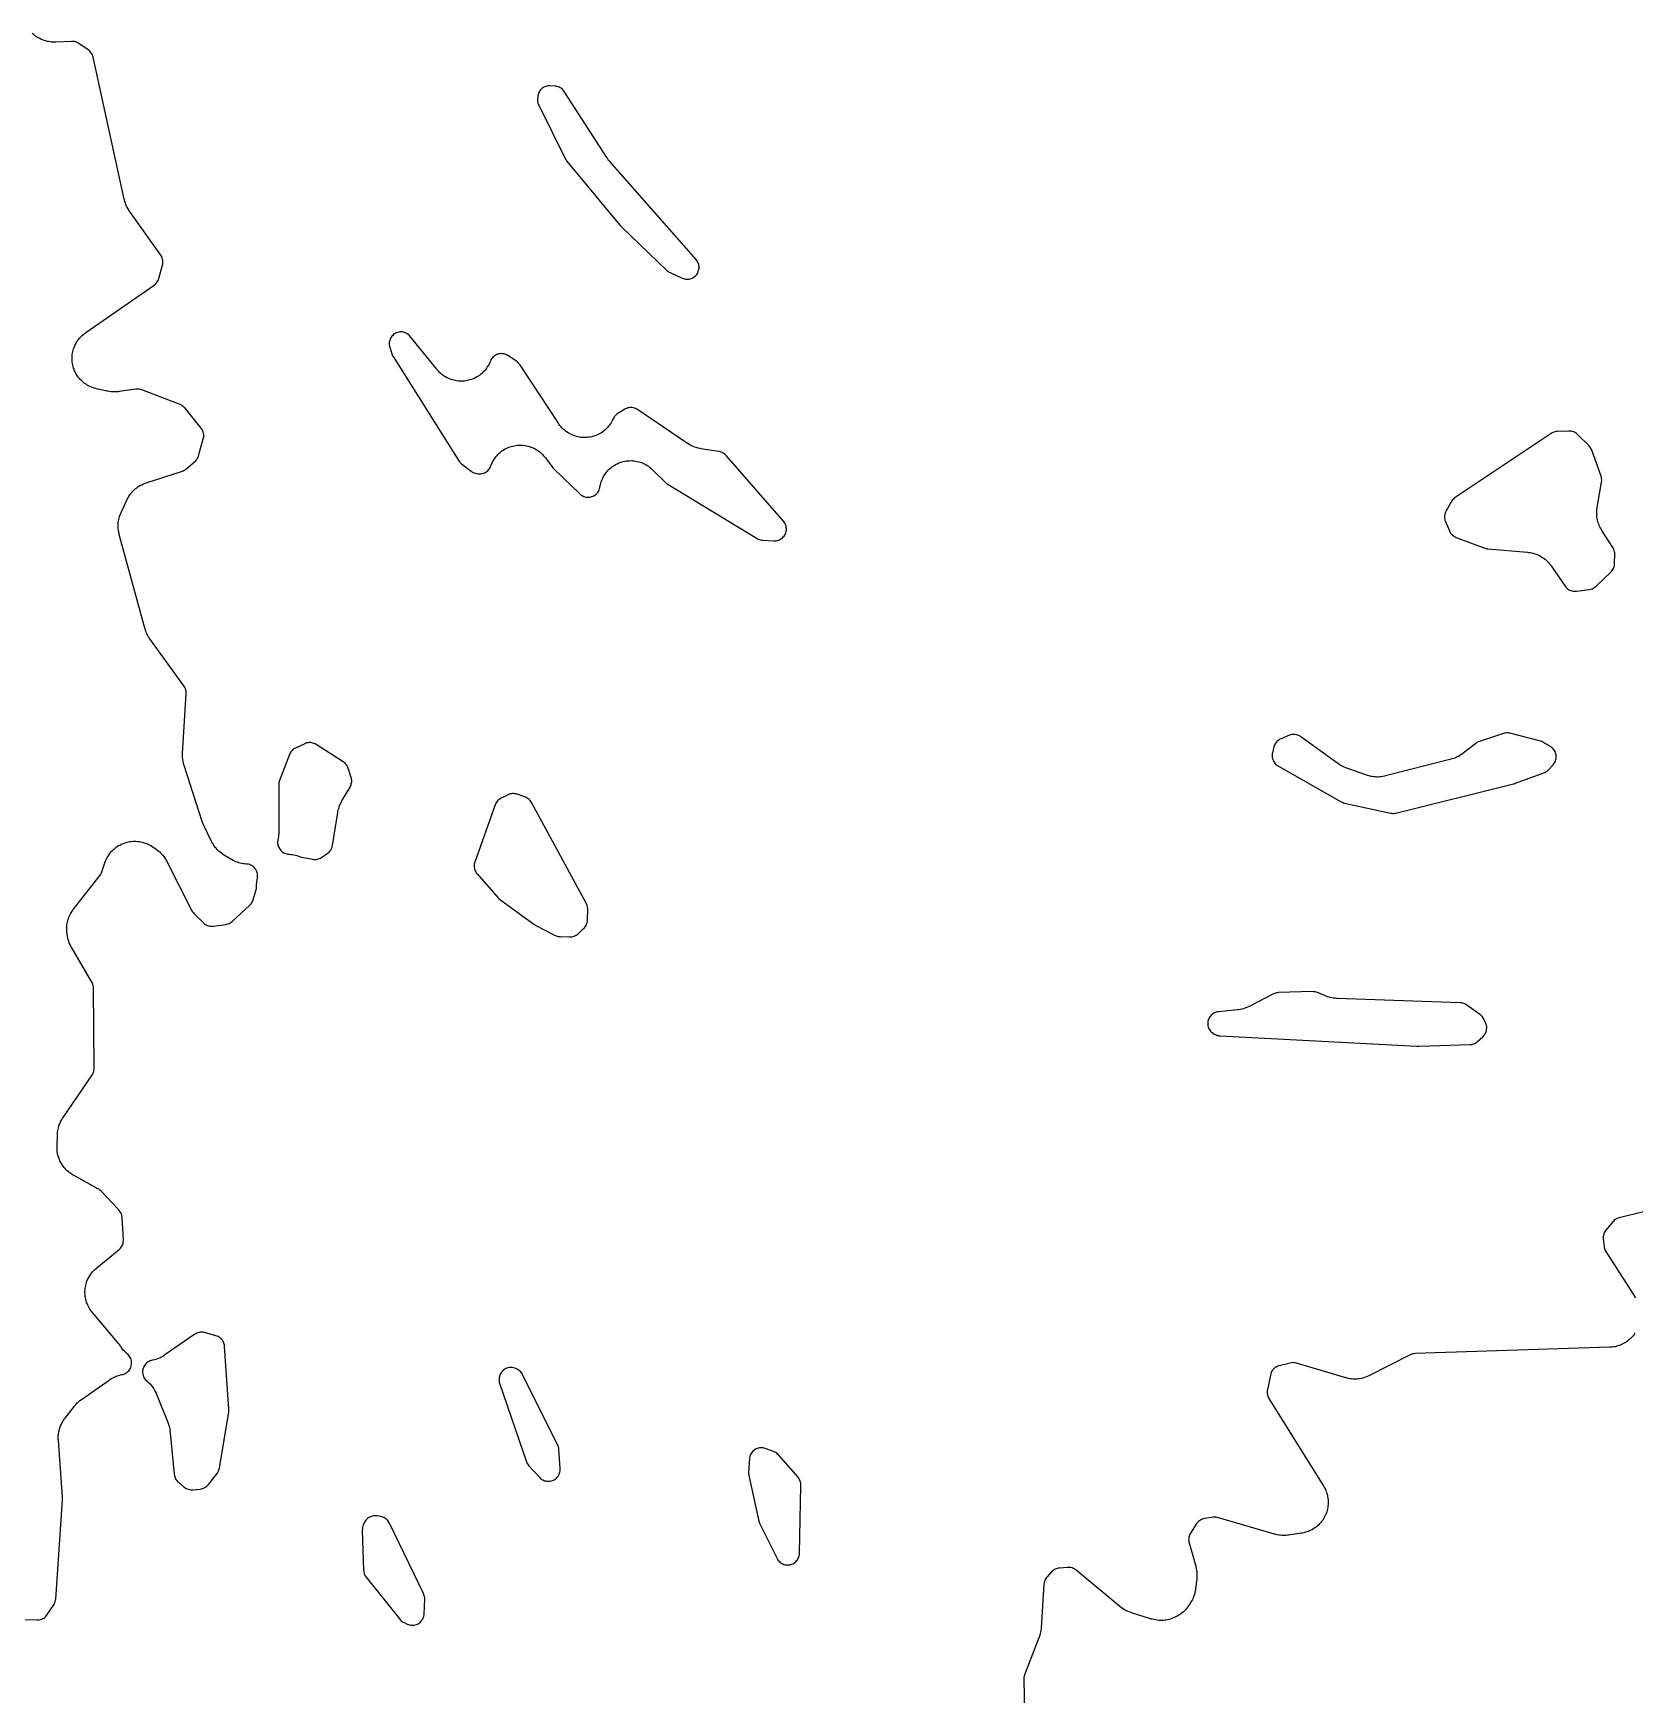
# Model space of a CAD drawing. Header units: millimetres. Extents: x 0 to 194, y 0 to 300.
# Drawn here: x 98.63 to 139.19, y 79.72 to 121.81 of the extents above; entities that cross this region are included whole.
import ezdxf

# ---------------------------------------------------------------- set-up
doc = ezdxf.new("R2010")
doc.units = ezdxf.units.MM
doc.layers.add('CUT', color=7, linetype='CONTINUOUS')

msp = doc.modelspace()

# ---------------------------------------------------------------- linework, layer by layer
at = {"layer": 'CUT'}
for points in [[(98.408, 81.6304), (98.7215, 81.6169), (98.7522, 81.6172), (98.7828, 81.6206), (98.8129, 81.6271), (98.8422, 81.6367), (98.8703, 81.6492), (98.897, 81.6645), (98.922, 81.6825), (98.945, 81.703), (98.9658, 81.7257), (98.9841, 81.7504), (99.1498, 81.9993), (99.1657, 82.0261), (99.1787, 82.0543), (99.1887, 82.0837), (99.1957, 82.114), (99.1994, 82.1449), (99.3734, 84.6599), (99.3741, 84.6816), (99.374, 84.7112), (99.3732, 84.7329), (99.2652, 86.1644), (99.2641, 86.1851), (99.2629, 86.2266), (99.2636, 86.2682), (99.2656, 86.2992), (99.2701, 86.3405), (99.2749, 86.3713), (99.2832, 86.412), (99.2909, 86.4421), (99.3029, 86.4819), (99.3133, 86.5112), (99.329, 86.5497), (99.342, 86.578), (99.3612, 86.6148), (99.3768, 86.6418), (99.3992, 86.6767), (99.4233, 86.7106), (99.4357, 86.7272), (99.673, 87.0307), (99.6869, 87.0477), (99.7156, 87.0809), (99.7459, 87.1127), (99.7698, 87.1354), (99.803, 87.1641), (99.8376, 87.1911), (99.8552, 87.2042), (100.5497, 87.694), (100.5685, 87.7066), (100.6066, 87.7307), (100.6459, 87.7528), (100.6761, 87.7679), (100.7174, 87.7861), (100.7489, 87.7981), (100.7918, 87.812), (100.8245, 87.8208), (100.8685, 87.8303), (100.8694, 87.8305), (100.8986, 87.8368), (100.927, 87.846), (100.9544, 87.8579), (100.9804, 87.8725), (101.0049, 87.8897), (101.0275, 87.9092), (101.0481, 87.9308), (101.0664, 87.9544), (101.0823, 87.9797), (101.0956, 88.0064), (101.1062, 88.0343), (101.114, 88.0632), (101.1188, 88.0926), (101.1207, 88.1224), (101.1196, 88.1523), (101.1156, 88.1819), (101.1086, 88.2109), (101.0988, 88.2391), (101.0862, 88.2662), (101.071, 88.2919), (101.0533, 88.316), (101.0333, 88.3382), (101.0112, 88.3583), (100.9952, 88.3714), (100.9632, 88.4004), (100.9403, 88.4232), (100.9112, 88.4551), (100.8906, 88.4801), (100.8647, 88.5146), (100.8405, 88.5503), (100.8289, 88.5685), (100.8272, 88.5712), (100.8145, 88.5904), (100.8004, 88.6085), (100.1313, 89.403), (100.1174, 89.4204), (100.0904, 89.4559), (100.0652, 89.4927), (100.0477, 89.5211), (100.0262, 89.5602), (100.0117, 89.5902), (99.9942, 89.6312), (99.9826, 89.6626), (99.9693, 89.7051), (99.9609, 89.7374), (99.9519, 89.7811), (99.9467, 89.8141), (99.9421, 89.8584), (99.9402, 89.8918), (99.9399, 89.9363), (99.9414, 89.9697), (99.9455, 90.0141), (99.9503, 90.0471), (99.9588, 90.0909), (99.9668, 90.1233), (99.9796, 90.166), (99.9907, 90.1975), (100.0077, 90.2387), (100.0219, 90.2689), (100.0429, 90.3083), (100.06, 90.3369), (100.0848, 90.374), (100.1047, 90.4008), (100.133, 90.4353), (100.1554, 90.46), (100.187, 90.4915), (100.2201, 90.5213), (100.237, 90.5359), (100.8017, 90.997), (100.8227, 91.0158), (100.8418, 91.0366), (100.8589, 91.0591), (100.8738, 91.083), (100.8864, 91.1083), (100.8966, 91.1347), (100.9042, 91.1618), (100.9093, 91.1896), (100.9117, 91.2177), (100.9115, 91.246), (100.88, 91.8127), (100.8768, 91.8426), (100.8707, 91.8721), (100.8616, 91.9008), (100.8497, 91.9284), (100.835, 91.9547), (100.8178, 91.9794), (100.7983, 92.0023), (100.3405, 92.4856), (100.3182, 92.5068), (100.2939, 92.5257), (100.2678, 92.5419), (99.6475, 92.8848), (99.6281, 92.8961), (99.5899, 92.9198), (99.5529, 92.9454), (99.5261, 92.9659), (99.4919, 92.9951), (99.4673, 93.0182), (99.4362, 93.0506), (99.414, 93.0761), (99.3863, 93.1114), (99.3668, 93.139), (99.3427, 93.1769), (99.3261, 93.2063), (99.3059, 93.2465), (99.2923, 93.2773), (99.2762, 93.3193), (99.2657, 93.3513), (99.2539, 93.3947), (99.2467, 93.4277), (99.2393, 93.472), (99.2354, 93.5055), (99.2325, 93.5504), (99.2318, 93.5954), (99.232, 93.6179), (99.242, 93.9086), (99.2433, 93.9298), (99.2467, 93.9722), (99.2522, 94.0143), (99.2578, 94.0456), (99.2672, 94.0871), (99.2757, 94.1177), (99.289, 94.1581), (99.3004, 94.1878), (99.3174, 94.2267), (99.3315, 94.2553), (99.3521, 94.2924), (99.3745, 94.3285), (99.3861, 94.3463), (100.1167, 95.4111), (100.1326, 95.437), (100.1457, 95.4644), (100.1561, 95.4929), (100.1635, 95.5224), (100.1679, 95.5524), (100.1693, 95.5828), (100.1564, 97.6269), (100.1545, 97.6583), (100.1494, 97.6893), (100.1411, 97.7196), (100.1296, 97.7489), (100.1151, 97.7769), (99.5975, 98.6584), (99.5855, 98.6802), (99.5628, 98.7242), (99.5426, 98.7696), (99.5293, 98.8043), (99.5141, 98.8515), (99.5048, 98.8875), (99.4949, 98.9361), (99.4878, 98.9852), (99.4849, 99.0099), (99.4815, 99.0473), (99.4801, 99.0684), (99.4783, 99.1105), (99.4785, 99.1527), (99.4801, 99.1842), (99.4843, 99.2262), (99.4888, 99.2574), (99.4969, 99.2988), (99.5043, 99.3295), (99.5162, 99.3699), (99.5265, 99.3998), (99.5421, 99.439), (99.5552, 99.4677), (99.5744, 99.5053), (99.5901, 99.5327), (99.6127, 99.5682), (99.637, 99.6027), (99.6495, 99.6196), (100.3207, 100.4835), (100.3396, 100.5109), (100.3554, 100.5402), (100.3678, 100.5711), (100.4455, 100.7997), (100.453, 100.8201), (100.4689, 100.8606), (100.4868, 100.9003), (100.5017, 100.9293), (100.5234, 100.967), (100.5409, 100.9945), (100.5661, 101.03), (100.5863, 101.0556), (100.6148, 101.0885), (100.6374, 101.1121), (100.6689, 101.142), (100.6936, 101.1633), (100.7279, 101.1901), (100.7546, 101.2089), (100.7913, 101.2322), (100.8197, 101.2484), (100.8585, 101.268), (100.8883, 101.2814), (100.9288, 101.2972), (100.9597, 101.3076), (101.0016, 101.3194), (101.0334, 101.3267), (101.0762, 101.3345), (101.1085, 101.3387), (101.1519, 101.3423), (101.1845, 101.3434), (101.228, 101.3427), (101.2661, 101.3403), (101.3096, 101.3354), (101.3479, 101.3292), (101.3911, 101.32), (101.4231, 101.3116), (101.4652, 101.2982), (101.4962, 101.2866), (101.5367, 101.2692), (101.5664, 101.2546), (101.6051, 101.2333), (101.6426, 101.2101), (101.6611, 101.198), (101.7439, 101.1411), (101.7621, 101.1279), (101.7977, 101.1007), (101.832, 101.0717), (101.8565, 101.0488), (101.8877, 101.0165), (101.9099, 100.9912), (101.9377, 100.956), (101.9572, 100.9286), (101.9814, 100.8908), (102.0037, 100.8518), (102.0143, 100.8321), (102.6477, 99.5831), (102.6645, 99.5541), (102.6845, 99.5272), (102.7073, 99.5026), (102.9449, 99.2741), (102.9676, 99.2543), (102.9922, 99.2369), (103.0185, 99.2221), (103.046, 99.21), (103.0747, 99.2007), (103.1041, 99.1943), (103.1341, 99.1909), (103.1642, 99.1905), (103.1942, 99.1932), (103.5059, 99.2365), (103.5355, 99.2422), (103.5644, 99.2508), (103.5923, 99.2622), (103.6189, 99.2764), (103.644, 99.2932), (103.6672, 99.3125), (104.1124, 99.7203), (104.1317, 99.7397), (104.1492, 99.7608), (104.1647, 99.7834), (104.1781, 99.8074), (104.1892, 99.8324), (104.198, 99.8584), (104.2744, 100.1236), (104.2809, 100.1504), (104.2848, 100.1777), (104.2862, 100.2053), (104.2864, 100.2472), (104.2887, 100.2908), (104.292, 100.3233), (104.2985, 100.3665), (104.3064, 100.4057), (104.3062, 100.4058), (104.3096, 100.4231), (104.3126, 100.4529), (104.3125, 100.4828), (104.3095, 100.5125), (104.3035, 100.5418), (104.2946, 100.5703), (104.283, 100.5978), (104.2687, 100.6241), (104.2518, 100.6487), (104.2326, 100.6716), (104.2111, 100.6924), (104.1877, 100.711), (104.1626, 100.7272), (104.136, 100.7408), (104.1082, 100.7517), (104.0794, 100.7598), (104.05, 100.765), (104.0312, 100.7664), (104.0312, 100.7666), (103.9807, 100.7702), (103.9484, 100.7741), (103.9056, 100.7815), (103.8738, 100.7885), (103.8319, 100.7999), (103.8009, 100.8099), (103.7603, 100.8253), (103.7305, 100.8383), (103.6915, 100.8575), (103.6536, 100.8786), (103.6348, 100.8896), (103.4517, 101.0033), (103.4342, 101.0147), (103.3997, 101.0384), (103.3664, 101.0636), (103.3424, 101.0837), (103.3115, 101.1119), (103.2894, 101.1341), (103.2613, 101.1651), (103.2414, 101.1893), (103.2163, 101.2227), (103.1987, 101.2486), (103.1768, 101.2843), (103.1566, 101.3209), (103.147, 101.3394), (102.9639, 101.7111), (102.9506, 101.7409), (102.9199, 101.8167), (102.9087, 101.8474), (102.4523, 103.262), (102.4463, 103.282), (102.4354, 103.3222), (102.4263, 103.3629), (102.4209, 103.3937), (102.4157, 103.4351), (102.4132, 103.4662), (102.4118, 103.5079), (102.4123, 103.5496), (102.413, 103.5704), (102.5023, 105.0882), (102.5026, 105.1176), (102.5, 105.1468), (102.4946, 105.1757), (102.4863, 105.2039), (102.4754, 105.2312), (102.4618, 105.2572), (102.4458, 105.2818), (101.5856, 106.469), (101.5741, 106.4857), (101.5517, 106.5197), (101.5309, 106.5547), (101.5166, 106.5815), (101.499, 106.6182), (101.4871, 106.6463), (101.473, 106.6844), (101.4605, 106.7231), (101.4548, 106.7426), (100.8092, 109.1183), (100.8039, 109.1401), (100.7944, 109.1838), (100.787, 109.2279), (100.7831, 109.2612), (100.7801, 109.3058), (100.7796, 109.3393), (100.781, 109.384), (100.7838, 109.4174), (100.7897, 109.4618), (100.7958, 109.4948), (100.8061, 109.5383), (100.8154, 109.5705), (100.83, 109.6128), (100.8467, 109.6543), (100.8555, 109.6749), (100.9982, 109.9852), (101.0085, 110.006), (101.03, 110.0471), (101.0537, 110.0871), (101.0729, 110.1161), (101.1006, 110.1534), (101.1227, 110.1803), (101.1541, 110.2146), (101.1789, 110.239), (101.2136, 110.2699), (101.2408, 110.2916), (101.2785, 110.3187), (101.3078, 110.3375), (101.3481, 110.3606), (101.3792, 110.3763), (101.4217, 110.3951), (101.4651, 110.4117), (101.487, 110.4194), (102.385, 110.7102), (102.411, 110.72), (102.436, 110.7321), (102.4597, 110.7465), (102.4821, 110.7631), (102.7167, 110.9542), (102.7395, 110.9748), (102.76, 110.9975), (102.7781, 111.0223), (102.7935, 111.0487), (102.8062, 111.0766), (102.816, 111.1056), (102.9369, 111.5355), (102.9433, 111.5633), (102.947, 111.5915), (102.948, 111.62), (102.9464, 111.6484), (102.942, 111.6766), (102.935, 111.7042), (102.9254, 111.731), (102.9133, 111.7568), (102.8989, 111.7813), (102.8821, 111.8044), (102.4751, 112.3122), (102.454, 112.3358), (102.4305, 112.357), (102.405, 112.3757), (102.3776, 112.3916), (102.3487, 112.4045), (101.3778, 112.778), (101.3488, 112.7875), (101.3189, 112.794), (101.2885, 112.7974), (101.2579, 112.7977), (101.2274, 112.7949), (100.8048, 112.7341), (100.7843, 112.7317), (100.7433, 112.7277), (100.7022, 112.7256), (100.6713, 112.7254), (100.6301, 112.7271), (100.5993, 112.7297), (100.5584, 112.7352), (100.5179, 112.7425), (100.4977, 112.7466), (100.2352, 112.8063), (100.2142, 112.8117), (100.1725, 112.8233), (100.1314, 112.8369), (100.1011, 112.8486), (100.0615, 112.8661), (100.0325, 112.8806), (99.9948, 112.9019), (99.9673, 112.9191), (99.9318, 112.9439), (99.9061, 112.9637), (99.8731, 112.9918), (99.8495, 113.014), (99.8194, 113.0451), (99.798, 113.0694), (99.771, 113.1033), (99.752, 113.1296), (99.7284, 113.1659), (99.712, 113.1939), (99.692, 113.2323), (99.6784, 113.2617), (99.6622, 113.3019), (99.6515, 113.3325), (99.6392, 113.374), (99.6315, 113.4055), (99.6232, 113.448), (99.6186, 113.4801), (99.6145, 113.5232), (99.6129, 113.5556), (99.613, 113.5989), (99.6146, 113.6313), (99.6188, 113.6744), (99.6234, 113.7065), (99.6318, 113.749), (99.6395, 113.7805), (99.6519, 113.822), (99.6626, 113.8526), (99.6789, 113.8927), (99.6926, 113.9221), (99.7127, 113.9605), (99.7291, 113.9885), (99.7527, 114.0247), (99.7718, 114.051), (99.7988, 114.0848), (99.8203, 114.1091), (99.8505, 114.1402), (99.8742, 114.1623), (99.9072, 114.1904), (99.9415, 114.2167), (99.959, 114.2295), (101.6905, 115.4325), (101.714, 115.4506), (101.7356, 115.471), (101.7551, 115.4934), (101.7722, 115.5176), (101.7869, 115.5434), (101.799, 115.5705), (101.8084, 115.5987), (101.9024, 115.9373), (101.9088, 115.9661), (101.9125, 115.9954), (101.9132, 116.0249), (101.911, 116.0543), (101.906, 116.0834), (101.8981, 116.1118), (101.8874, 116.1394), (101.8741, 116.1657), (101.8583, 116.1906), (101.0689, 117.3082), (101.0564, 117.3268), (101.0324, 117.3647), (101.0103, 117.4037), (100.9952, 117.4337), (100.9771, 117.4747), (100.9651, 117.5061), (100.9512, 117.5487), (100.9394, 117.5919), (100.934, 117.6137), (100.1443, 121.2088), (100.137, 121.2361), (100.1271, 121.2626), (100.1147, 121.2881), (100.1, 121.3122), (100.0831, 121.3349), (100.0642, 121.3559), (100.0433, 121.375), (100.0208, 121.392), (99.7819, 121.5555), (99.7584, 121.5701), (99.7336, 121.5824), (99.7078, 121.5924), (99.6811, 121.6), (99.6539, 121.6051), (99.6263, 121.6076), (99.5986, 121.6076), (99.2035, 121.5893), (99.1812, 121.5888), (99.1366, 121.589), (99.0921, 121.5913), (99.0589, 121.5947), (99.0148, 121.6015), (98.9821, 121.6082), (98.9389, 121.6193), (98.9069, 121.6292), (98.8651, 121.6445), (98.8343, 121.6575), (98.7941, 121.6769), (98.7648, 121.6928), (98.7267, 121.7161), (98.6991, 121.7349), (98.6636, 121.7618), (98.6379, 121.7833), (98.6052, 121.8136)], [(140.0327, 92.1076), (138.796, 91.8033), (138.7695, 91.7955), (138.7439, 91.7853), (138.7193, 91.7727), (138.6959, 91.758), (138.674, 91.7411), (138.6538, 91.7223), (138.6353, 91.7018), (138.4634, 91.4912), (138.446, 91.4677), (138.4311, 91.4426), (138.4186, 91.4162), (138.4087, 91.3887), (138.4016, 91.3604), (138.3973, 91.3315), (138.3958, 91.3023), (138.3971, 91.2731), (138.4153, 91.0818), (138.4193, 91.0537), (138.4259, 91.0261), (138.4351, 90.9993), (138.4469, 90.9734), (138.461, 90.9488), (139.2083, 89.7768)], [(139.1977, 88.8789), (139.1786, 88.8517), (139.1513, 88.8168), (139.1259, 88.7875), (139.0955, 88.7557), (139.068, 88.7295), (139.0349, 88.701), (139.0092, 88.6808), (138.9735, 88.6557), (138.9459, 88.6381), (138.908, 88.6165), (138.8788, 88.6018), (138.839, 88.5839), (138.8085, 88.5721), (138.7671, 88.5582), (138.7357, 88.5493), (138.6931, 88.5395), (138.661, 88.5337), (138.6177, 88.5281), (138.5742, 88.5246), (138.5524, 88.5233), (133.6284, 88.364), (133.5956, 88.3611), (133.5633, 88.3547), (133.5319, 88.3447), (133.5018, 88.3314), (132.4744, 87.8075), (132.4551, 87.7982), (132.4162, 87.7807), (132.3765, 87.765), (132.3462, 87.7546), (132.3051, 87.7427), (132.274, 87.7353), (132.232, 87.7274), (132.2003, 87.723), (132.1578, 87.7191), (132.1258, 87.7176), (132.0831, 87.7178), (132.0511, 87.7194), (132.0086, 87.7236), (131.9769, 87.7283), (131.935, 87.7365), (131.8935, 87.7467), (131.8729, 87.7523), (130.6264, 88.1221), (130.5949, 88.1296), (130.5629, 88.1336), (130.5306, 88.1343), (130.4984, 88.1314), (130.4667, 88.1251), (130.1847, 88.053), (130.1555, 88.0439), (130.1274, 88.0319), (130.1006, 88.0171), (130.0755, 87.9997), (130.0523, 87.9797), (130.0312, 87.9575), (130.0125, 87.9333), (129.9964, 87.9073), (129.983, 87.8798), (129.9724, 87.8511), (129.9649, 87.8214), (129.8899, 87.4482), (129.8857, 87.4202), (129.8841, 87.392), (129.8851, 87.3637), (129.8888, 87.3357), (129.8952, 87.3081), (129.9041, 87.2812), (129.9155, 87.2553), (129.9293, 87.2306), (131.3045, 85.02), (131.3158, 85.0008), (131.3374, 84.9618), (131.3571, 84.9218), (131.3704, 84.8911), (131.386, 84.8494), (131.3962, 84.8175), (131.4076, 84.7744), (131.4145, 84.7418), (131.4216, 84.6977), (131.4253, 84.6645), (131.428, 84.62), (131.4284, 84.5866), (131.4267, 84.5421), (131.4237, 84.5088), (131.4176, 84.4646), (131.4114, 84.4318), (131.4009, 84.3884), (131.3915, 84.3564), (131.3768, 84.3143), (131.3642, 84.2833), (131.3454, 84.2429), (131.3299, 84.2133), (131.3072, 84.175), (131.2888, 84.1471), (131.2624, 84.1111), (131.2413, 84.0852), (131.2114, 84.0521), (131.1879, 84.0284), (131.1549, 83.9983), (131.1292, 83.9771), (131.0934, 83.9505), (131.0656, 83.9319), (131.0274, 83.9089), (130.998, 83.8931), (130.9576, 83.8741), (130.9268, 83.8613), (130.8848, 83.8464), (130.8528, 83.8367), (130.8095, 83.826), (130.7658, 83.8174), (130.7438, 83.8136), (130.424, 83.7672), (130.4, 83.7644), (130.352, 83.76), (130.3037, 83.7583), (130.2676, 83.7589), (130.2195, 83.7623), (130.1836, 83.7668), (130.1361, 83.7753), (130.0891, 83.7864), (130.0658, 83.7925), (128.651, 84.2074), (128.6194, 84.2148), (128.5871, 84.2188), (128.5546, 84.2193), (128.5223, 84.2162), (128.2975, 84.1827), (128.2695, 84.1771), (128.2422, 84.1689), (128.2157, 84.1582), (128.1904, 84.145), (128.1665, 84.1294), (128.1442, 84.1117), (128.1236, 84.0919), (128.105, 84.0702), (128.0886, 84.0469), (127.9407, 83.8142), (127.9268, 83.7899), (127.9153, 83.7644), (127.9061, 83.7379), (127.8995, 83.7107), (127.8954, 83.683), (127.894, 83.655), (127.8951, 83.627), (127.8989, 83.5992), (127.9052, 83.5719), (128.0721, 82.9793), (128.0775, 82.9583), (128.0873, 82.916), (128.0949, 82.8733), (128.0992, 82.8411), (128.1027, 82.7978), (128.1038, 82.7653), (128.1031, 82.7219), (128.1004, 82.6786), (128.0985, 82.657), (128.0714, 82.4148), (128.0687, 82.3948), (128.0624, 82.3549), (128.0543, 82.3153), (128.047, 82.2859), (128.0354, 82.2472), (128.0254, 82.2186), (128.0104, 82.1811), (127.9979, 82.1536), (127.9795, 82.1176), (127.9596, 82.0824), (127.9493, 82.0651), (127.9093, 82.0015), (127.8959, 81.9813), (127.868, 81.9417), (127.8379, 81.9037), (127.814, 81.8765), (127.78, 81.8419), (127.7532, 81.8174), (127.7157, 81.7866), (127.6865, 81.7652), (127.6459, 81.7387), (127.604, 81.7144), (127.5827, 81.7028), (127.5643, 81.6934), (127.5448, 81.684), (127.5055, 81.6663), (127.4653, 81.6505), (127.4347, 81.6401), (127.3932, 81.6282), (127.3617, 81.6208), (127.3193, 81.6129), (127.2873, 81.6085), (127.2443, 81.6048), (127.212, 81.6035), (127.1688, 81.6038), (127.1365, 81.6057), (127.0936, 81.6102), (127.0616, 81.6151), (127.0193, 81.6237), (126.9775, 81.6343), (126.9567, 81.6401), (126.4474, 81.7956), (126.4262, 81.8027), (126.3842, 81.8178), (126.3429, 81.8351), (126.3127, 81.8495), (126.2734, 81.8708), (126.2448, 81.8881), (126.2077, 81.9132), (126.172, 81.94), (126.1545, 81.9539), (125.0431, 82.8786), (125.02, 82.8961), (124.9953, 82.9112), (124.9692, 82.9238), (124.9421, 82.9339), (124.914, 82.9414), (124.8854, 82.9461), (124.8565, 82.948), (124.8276, 82.9471), (124.6202, 82.9307), (124.5925, 82.9272), (124.5652, 82.9211), (124.5386, 82.9125), (124.5129, 82.9015), (124.4883, 82.8881), (124.4651, 82.8725), (124.4435, 82.8548), (124.4236, 82.8352), (124.3091, 82.7114), (124.2904, 82.689), (124.2739, 82.6649), (124.2598, 82.6393), (124.2483, 82.6125), (124.2394, 82.5846), (124.2333, 82.5561), (124.23, 82.5271), (124.1587, 81.42), (124.1566, 81.3973), (124.1514, 81.3521), (124.1439, 81.3072), (124.1366, 81.2739), (124.1246, 81.23), (124.1104, 81.1867), (124.1027, 81.1653), (123.7393, 80.2227), (123.7301, 80.195), (123.7237, 80.1666), (123.72, 80.1377), (123.7192, 80.1086), (123.8349, 74.4274)]]:
    msp.add_lwpolyline(points, dxfattribs=at)
for points in [[(111.6117, 120.4674), (111.5846, 120.4569), (111.5587, 120.4437), (111.5342, 120.4282), (111.5113, 120.4103), (111.4903, 120.3903), (111.4712, 120.3684), (111.4544, 120.3447), (111.44, 120.3196), (111.428, 120.2931), (111.4187, 120.2656), (111.4121, 120.2373), (111.4082, 120.2086), (111.4032, 120.1503), (111.4021, 120.1231), (111.4035, 120.0958), (111.4074, 120.0688), (111.4137, 120.0422), (111.4224, 120.0164), (111.4334, 119.9914), (112.1028, 118.6426), (112.1198, 118.6126), (112.1402, 118.5849), (113.4872, 116.954), (113.4984, 116.9411), (113.5143, 116.924), (113.5263, 116.9118), (114.6746, 115.8057), (114.7004, 115.7835), (114.7286, 115.7644), (114.7588, 115.7486), (115.0689, 115.6079), (115.0959, 115.5972), (115.1239, 115.5891), (115.1525, 115.5838), (115.1815, 115.5813), (115.2106, 115.5817), (115.2396, 115.5848), (115.2681, 115.5907), (115.2959, 115.5994), (115.3227, 115.6107), (115.3483, 115.6246), (115.3724, 115.6409), (115.3949, 115.6594), (115.4154, 115.68), (115.4338, 115.7025), (115.45, 115.7268), (115.4638, 115.7524), (115.475, 115.7793), (115.4835, 115.8071), (115.4893, 115.8356), (115.4923, 115.8646), (115.4925, 115.8937), (115.4899, 115.9227), (115.4845, 115.9513), (115.4763, 115.9792), (115.4655, 116.0062), (115.4521, 116.0321), (115.4362, 116.0565), (115.4181, 116.0793), (113.2347, 118.5618), (113.2239, 118.5746), (113.2027, 118.6006), (113.1825, 118.6274), (113.1633, 118.6549), (113.154, 118.6688), (112.079, 120.3378), (112.0627, 120.3607), (112.0444, 120.3819), (112.0242, 120.4013), (112.0022, 120.4187), (111.9787, 120.434), (111.9539, 120.4471), (111.928, 120.4578), (111.9012, 120.466), (111.8737, 120.4717), (111.8459, 120.4748), (111.7262, 120.4824), (111.6971, 120.4828), (111.6682, 120.4805), (111.6396, 120.4753)], [(108.0887, 114.2102), (108.0621, 114.2231), (108.0343, 114.2333), (108.0057, 114.2406), (107.9764, 114.2452), (107.9469, 114.2468), (107.9173, 114.2455), (107.888, 114.2413), (107.8593, 114.2342), (107.8314, 114.2244), (107.8046, 114.2118), (107.7792, 114.1967), (107.7554, 114.1791), (107.7334, 114.1593), (107.7135, 114.1374), (107.6959, 114.1137), (107.6806, 114.0883), (107.668, 114.0615), (107.658, 114.0337), (107.6509, 114.005), (107.6466, 113.9757), (107.6452, 113.9461), (107.6467, 113.9166), (107.6511, 113.8873), (107.6584, 113.8587), (107.7091, 113.6937), (107.718, 113.6688), (107.7291, 113.6447), (107.7422, 113.6217), (109.4094, 110.9796), (109.4245, 110.9578), (109.4414, 110.9375), (109.4601, 110.9188), (109.4803, 110.9018), (109.7207, 110.7171), (109.7455, 110.7), (109.7718, 110.6854), (109.7994, 110.6736), (109.8281, 110.6646), (109.8576, 110.6585), (109.8875, 110.6554), (109.9244, 110.6534), (109.9538, 110.6533), (109.9831, 110.656), (110.012, 110.6617), (110.0402, 110.6701), (110.0674, 110.6812), (110.0934, 110.6949), (110.1179, 110.7112), (110.1408, 110.7297), (110.1617, 110.7504), (110.1804, 110.773), (110.1969, 110.7974), (110.2109, 110.8233), (110.2223, 110.8504), (110.2323, 110.8778), (110.2497, 110.9191), (110.2643, 110.9493), (110.2857, 110.9887), (110.3032, 111.0174), (110.3285, 111.0545), (110.3488, 111.0812), (110.3776, 111.1156), (110.4005, 111.1402), (110.4326, 111.1715), (110.4578, 111.1938), (110.4928, 111.2217), (110.5201, 111.2414), (110.5578, 111.2657), (110.5869, 111.2825), (110.6268, 111.303), (110.6574, 111.3168), (110.6992, 111.3332), (110.731, 111.3439), (110.7742, 111.356), (110.8069, 111.3635), (110.8511, 111.3713), (110.8844, 111.3755), (110.9292, 111.3788), (110.9627, 111.3797), (111.0076, 111.3785), (111.0411, 111.376), (111.0856, 111.3705), (111.1187, 111.3646), (111.1624, 111.3547), (111.1947, 111.3456), (111.2372, 111.3313), (111.2685, 111.319), (111.3094, 111.3006), (111.3393, 111.2853), (111.3781, 111.2628), (111.4064, 111.2446), (111.4428, 111.2184), (111.4691, 111.1975), (111.5027, 111.1678), (111.5267, 111.1444), (111.5573, 111.1115), (111.5861, 111.0772), (111.6001, 111.0596), (111.7937, 110.804), (111.8087, 110.7858), (111.825, 110.7689), (112.4767, 110.1427), (112.4988, 110.1234), (112.5228, 110.1063), (112.5483, 110.0917), (112.5751, 110.0797), (112.6029, 110.0703), (112.6316, 110.0637), (112.6607, 110.0599), (112.6901, 110.059), (112.7194, 110.061), (112.7484, 110.0659), (112.7768, 110.0735), (112.8043, 110.0839), (112.8306, 110.097), (112.8556, 110.1125), (112.8789, 110.1305), (112.9003, 110.1506), (112.9197, 110.1727), (112.9368, 110.1966), (112.9515, 110.2221), (112.9636, 110.2488), (112.973, 110.2767), (112.9797, 110.3053), (112.9844, 110.3312), (112.9935, 110.3752), (113.0049, 110.4187), (113.015, 110.4509), (113.0306, 110.493), (113.0439, 110.524), (113.0637, 110.5644), (113.08, 110.5939), (113.1037, 110.6321), (113.1229, 110.6598), (113.1503, 110.6955), (113.1721, 110.7212), (113.2029, 110.7539), (113.2272, 110.7773), (113.2612, 110.8068), (113.2877, 110.8276), (113.3244, 110.8536), (113.3529, 110.8716), (113.392, 110.8938), (113.4221, 110.909), (113.4633, 110.9271), (113.4947, 110.9392), (113.5375, 110.9531), (113.57, 110.962), (113.6139, 110.9716), (113.6472, 110.9771), (113.6919, 110.9823), (113.7255, 110.9845), (113.7705, 110.9852), (113.8041, 110.9841), (113.849, 110.9803), (113.8824, 110.9757), (113.9266, 110.9675), (113.9593, 110.9597), (114.0025, 110.947), (114.0343, 110.936), (114.076, 110.9191), (114.1066, 110.9049), (114.1464, 110.8839), (114.1754, 110.8668), (114.2129, 110.8419), (114.2401, 110.822), (114.2749, 110.7935), (114.3083, 110.7634), (114.3246, 110.7479), (114.6334, 110.4395), (114.6603, 110.4156), (114.6899, 110.3952), (116.9691, 109.0138), (116.995, 108.9998), (117.0222, 108.9884), (117.0503, 108.9798), (117.0791, 108.9739), (117.1084, 108.9708), (117.3906, 108.9556), (117.4198, 108.9554), (117.449, 108.9581), (117.4778, 108.9636), (117.5058, 108.972), (117.533, 108.983), (117.5589, 108.9965), (117.5834, 109.0126), (117.6062, 109.031), (117.6271, 109.0515), (117.6459, 109.0739), (117.6624, 109.0981), (117.6765, 109.1238), (117.688, 109.1507), (117.6969, 109.1786), (117.7029, 109.2072), (117.7062, 109.2363), (117.7066, 109.2656), (117.7042, 109.2948), (117.6989, 109.3236), (117.6908, 109.3517), (117.68, 109.3789), (117.6667, 109.405), (117.6508, 109.4296), (117.6327, 109.4526), (116.1766, 111.1183), (116.1559, 111.1398), (116.1331, 111.1591), (116.1085, 111.176), (116.0823, 111.1904), (116.0549, 111.2022), (116.0264, 111.2111), (115.9971, 111.2172), (115.5426, 111.2884), (115.5183, 111.2929), (115.47, 111.3032), (115.4224, 111.3161), (115.3873, 111.3277), (115.3414, 111.3458), (115.3078, 111.3612), (115.2641, 111.3842), (115.2217, 111.4096), (115.2009, 111.4228), (113.9348, 112.2787), (113.9103, 112.2936), (113.8845, 112.3061), (113.8577, 112.3161), (113.83, 112.3234), (113.8017, 112.3281), (113.7732, 112.3301), (113.7445, 112.3293), (113.7161, 112.3259), (113.6881, 112.3197), (113.6609, 112.3109), (113.6346, 112.2995), (113.6095, 112.2857), (113.4338, 112.1775), (113.4093, 112.1608), (113.3867, 112.1417), (113.366, 112.1204), (113.3475, 112.0973), (113.3314, 112.0724), (113.3178, 112.046), (113.3043, 112.0161), (113.2838, 111.9765), (113.2671, 111.9476), (113.2428, 111.9101), (113.2233, 111.883), (113.1955, 111.8482), (113.1733, 111.8231), (113.1422, 111.7912), (113.1177, 111.7685), (113.0835, 111.7398), (113.0569, 111.7196), (113.0201, 111.6944), (112.9916, 111.677), (112.9524, 111.6556), (112.9223, 111.641), (112.8813, 111.6236), (112.8499, 111.6121), (112.8073, 111.5989), (112.7749, 111.5905), (112.7313, 111.5816), (112.6982, 111.5765), (112.6539, 111.5719), (112.6205, 111.5701), (112.5759, 111.5699), (112.5425, 111.5714), (112.4981, 111.5757), (112.465, 111.5805), (112.4213, 111.5891), (112.3888, 111.5972), (112.3461, 111.6101), (112.3147, 111.6213), (112.2735, 111.6384), (112.2433, 111.6527), (112.2039, 111.6737), (112.1753, 111.691), (112.1383, 111.7158), (112.1115, 111.7358), (112.0771, 111.7642), (112.0524, 111.7867), (112.021, 111.8184), (111.9986, 111.8432), (111.9705, 111.8779), (111.9442, 111.9138), (111.9314, 111.9321), (110.9514, 113.4181), (110.9336, 113.4423), (110.9135, 113.4647), (110.8912, 113.4849), (110.867, 113.5027), (110.6511, 113.6463), (110.6258, 113.6614), (110.5991, 113.674), (110.5713, 113.6838), (110.5427, 113.6909), (110.5135, 113.6951), (110.4841, 113.6965), (110.4546, 113.695), (110.4255, 113.6905), (110.3969, 113.6833), (110.3692, 113.6732), (110.3426, 113.6605), (110.3173, 113.6453), (110.2937, 113.6276), (110.272, 113.6077), (110.2522, 113.5858), (110.2348, 113.562), (110.2198, 113.5366), (110.2073, 113.5099), (110.1918, 113.472), (110.1735, 113.4329), (110.1583, 113.4041), (110.1363, 113.3667), (110.1184, 113.3396), (110.0928, 113.3045), (110.0724, 113.2792), (110.0435, 113.2467), (110.0208, 113.2235), (109.9889, 113.194), (109.964, 113.1731), (109.9295, 113.1468), (109.9027, 113.1283), (109.8658, 113.1055), (109.8373, 113.0897), (109.7984, 113.0705), (109.7686, 113.0576), (109.7279, 113.0422), (109.697, 113.0322), (109.6551, 113.0208), (109.6233, 113.0139), (109.5805, 113.0066), (109.5482, 113.0027), (109.5049, 112.9996), (109.4724, 112.9988), (109.429, 112.9999), (109.3966, 113.0023), (109.3535, 113.0075), (109.3214, 113.013), (109.2791, 113.0224), (109.2477, 113.031), (109.2064, 113.0444), (109.176, 113.0559), (109.1362, 113.0733), (109.107, 113.0877), (109.0691, 113.1088), (109.0415, 113.1259), (109.0057, 113.1506), (108.9799, 113.1703), (108.9467, 113.1983), (108.9229, 113.2205), (108.8925, 113.2515), (108.8637, 113.284), (108.8497, 113.3006), (108.179, 114.1348), (108.1593, 114.1569), (108.1376, 114.177), (108.114, 114.1948)], [(134.3759, 109.5954), (134.3741, 109.5649), (134.3754, 109.5344), (134.3797, 109.5042), (134.3872, 109.4746), (134.3976, 109.4459), (134.4987, 109.2059), (134.5119, 109.1785), (134.5278, 109.1526), (134.5463, 109.1285), (134.5671, 109.1063), (134.59, 109.0864), (134.6148, 109.0688), (134.6413, 109.0539), (134.6692, 109.0417), (135.3931, 108.7684), (135.4193, 108.7598), (135.4462, 108.7537), (135.4736, 108.7501), (136.4791, 108.6644), (136.501, 108.662), (136.5446, 108.6561), (136.588, 108.6481), (136.6201, 108.6405), (136.6624, 108.6283), (136.6937, 108.6176), (136.7346, 108.6013), (136.7647, 108.5876), (136.8038, 108.5673), (136.8324, 108.5508), (136.8694, 108.5268), (136.8962, 108.5075), (136.9306, 108.48), (136.9554, 108.4582), (136.987, 108.4275), (137.0095, 108.4034), (137.038, 108.3697), (137.0648, 108.3347), (137.0777, 108.3169), (137.4311, 107.8045), (137.4494, 107.7806), (137.4701, 107.7586), (137.4929, 107.7388), (137.5175, 107.7214), (137.5437, 107.7066), (137.5713, 107.6944), (137.6, 107.6851), (137.6295, 107.6788), (137.6595, 107.6754), (137.6896, 107.675), (137.7197, 107.6777), (138.0496, 107.7239), (138.0807, 107.73), (138.111, 107.7392), (138.1401, 107.7516), (138.1677, 107.7671), (138.1936, 107.7853), (138.2174, 107.8062), (138.5932, 108.1723), (138.6133, 108.1939), (138.6311, 108.2174), (138.6466, 108.2425), (138.6596, 108.2691), (138.6698, 108.2967), (138.6773, 108.3253), (138.682, 108.3544), (138.6838, 108.3839), (138.6864, 108.6215), (138.6853, 108.6507), (138.6814, 108.6796), (138.6747, 108.708), (138.6652, 108.7356), (138.6531, 108.7622), (138.6385, 108.7875), (138.3597, 109.2198), (138.3487, 109.2377), (138.3277, 109.2739), (138.3084, 109.311), (138.2952, 109.3395), (138.2794, 109.3783), (138.2689, 109.4079), (138.2568, 109.448), (138.2491, 109.4784), (138.2408, 109.5195), (138.236, 109.5505), (138.2315, 109.5921), (138.2296, 109.6234), (138.229, 109.6653), (138.23, 109.6967), (138.2333, 109.7384), (138.2386, 109.78), (138.2417, 109.8007), (138.3531, 110.4416), (138.3569, 110.4724), (138.3574, 110.5034), (138.3547, 110.5344), (138.3488, 110.5649), (138.3399, 110.5946), (138.1024, 111.2543), (138.0922, 111.2792), (138.0798, 111.303), (138.0653, 111.3257), (138.0488, 111.347), (138.0305, 111.3667), (137.7425, 111.6498), (137.7195, 111.6701), (137.6947, 111.688), (137.6681, 111.7032), (137.6401, 111.7157), (137.611, 111.7253), (137.5811, 111.7318), (137.5506, 111.7352), (137.52, 111.7356), (137.2284, 111.7237), (137.2011, 111.7213), (137.1741, 111.7165), (137.1477, 111.7092), (137.122, 111.6995), (137.0974, 111.6876), (137.0739, 111.6734), (134.6421, 110.0483), (134.6197, 110.0318), (134.5989, 110.0133), (134.5799, 109.9929), (134.5629, 109.9709), (134.548, 109.9474), (134.4133, 109.7108), (134.3996, 109.6835), (134.3887, 109.655), (134.3808, 109.6255)], [(130.1382, 103.8807), (130.1185, 103.8601), (130.1008, 103.8376), (130.0853, 103.8136), (130.0723, 103.7882), (130.0616, 103.7617), (130.0536, 103.7343), (130.0178, 103.5868), (130.0122, 103.5576), (130.0095, 103.5279), (130.0098, 103.4981), (130.0131, 103.4685), (130.0192, 103.4394), (130.0283, 103.411), (130.0401, 103.3837), (130.0458, 103.372), (130.0604, 103.3458), (130.0775, 103.3211), (130.097, 103.2983), (130.1186, 103.2776), (130.1423, 103.2591), (130.1676, 103.2431), (131.7615, 102.3441), (131.788, 102.3308), (131.8158, 102.3202), (131.8444, 102.3124), (133.0091, 102.0563), (133.0362, 102.0516), (133.0637, 102.0495), (133.0912, 102.0498), (133.1186, 102.0527), (133.1456, 102.0581), (136.1219, 102.7944), (136.138, 102.7988), (136.1598, 102.8056), (136.1756, 102.8109), (136.8926, 103.0757), (136.9193, 103.087), (136.9448, 103.1009), (136.9689, 103.1173), (136.9912, 103.1358), (137.0117, 103.1565), (137.1258, 103.2834), (137.1444, 103.3062), (137.1607, 103.3308), (137.1745, 103.3568), (137.1856, 103.384), (137.1941, 103.4123), (137.1997, 103.4412), (137.2024, 103.4705), (137.2023, 103.4999), (137.1993, 103.5292), (137.1935, 103.5581), (137.1848, 103.5862), (137.1734, 103.6134), (137.1594, 103.6393), (137.1429, 103.6637), (137.1242, 103.6864), (137.1032, 103.7071), (137.0804, 103.7257), (137.0558, 103.742), (136.8625, 103.8567), (136.8369, 103.8703), (136.8102, 103.8813), (136.7825, 103.8897), (136.0336, 104.078), (136.0059, 104.0836), (135.9778, 104.0866), (135.9495, 104.0869), (135.9214, 104.0845), (135.8936, 104.0795), (135.8664, 104.0719), (135.2573, 103.8709), (135.2255, 103.8584), (135.1952, 103.8422), (135.1671, 103.8228), (134.8488, 103.5751), (134.8302, 103.5614), (134.7925, 103.535), (134.7534, 103.5105), (134.7232, 103.4938), (134.6818, 103.4735), (134.6501, 103.4598), (134.6069, 103.4439), (134.5629, 103.4301), (134.5407, 103.4238), (132.8796, 102.9973), (132.8581, 102.9923), (132.8151, 102.9835), (132.7716, 102.9768), (132.7389, 102.9733), (132.695, 102.9709), (132.662, 102.9706), (132.6181, 102.9725), (132.5853, 102.9755), (132.5418, 102.9816), (132.5094, 102.9878), (132.4667, 102.9981), (132.4245, 103.0105), (132.4036, 103.0172), (131.8983, 103.1933), (131.8778, 103.201), (131.8373, 103.2173), (131.7975, 103.2357), (131.7685, 103.2508), (131.7308, 103.2729), (131.6942, 103.2968), (131.6761, 103.3092), (130.7342, 103.9916), (130.7089, 104.008), (130.682, 104.0218), (130.654, 104.0329), (130.6249, 104.0411), (130.5951, 104.0463), (130.565, 104.0485), (130.5349, 104.0477), (130.5049, 104.0438), (130.4755, 104.037), (130.4469, 104.0272), (130.2338, 103.9421), (130.2078, 103.9302), (130.1831, 103.916), (130.1598, 103.8994)], [(104.8227, 101.2673), (104.8286, 101.2383), (104.8374, 101.21), (104.8489, 101.1827), (104.863, 101.1567), (104.8796, 101.1322), (104.8986, 101.1095), (104.9197, 101.0887), (104.9428, 101.0701), (104.9676, 101.0539), (104.9938, 101.0402), (105.0213, 101.0292), (105.0497, 101.0209), (105.0789, 101.0155), (105.1084, 101.013), (105.1232, 101.0124), (105.1558, 101.0097), (105.1991, 101.0039), (105.2312, 100.9979), (105.2738, 100.988), (105.3052, 100.979), (105.3466, 100.9649), (105.3681, 100.9564), (105.3954, 100.9471), (105.4233, 100.9405), (105.7077, 100.8875), (105.7363, 100.8836), (105.7651, 100.8824), (105.7938, 100.884), (105.8223, 100.8884), (105.8503, 100.8955), (105.8774, 100.9052), (105.9035, 100.9175), (105.9283, 100.9322), (106.0768, 101.0305), (106.1016, 101.0489), (106.1245, 101.0697), (106.1451, 101.0928), (106.1632, 101.1179), (106.1786, 101.1447), (106.1912, 101.1729), (106.2008, 101.2023), (106.2073, 101.2326), (106.3443, 102.0755), (106.3481, 102.0959), (106.3566, 102.1364), (106.367, 102.1765), (106.3761, 102.2061), (106.3901, 102.2451), (106.4019, 102.2737), (106.4195, 102.3112), (106.4387, 102.3479), (106.4487, 102.366), (106.6545, 102.7177), (106.6675, 102.7426), (106.6782, 102.7686), (106.6863, 102.7954), (106.6919, 102.8229), (106.695, 102.8508), (106.6954, 102.8789), (106.6932, 102.9068), (106.6883, 102.9345), (106.681, 102.9616), (106.6048, 103.197), (106.5943, 103.2246), (106.5812, 103.2511), (106.5655, 103.2761), (106.5474, 103.2995), (106.5271, 103.321), (106.5048, 103.3404), (106.4807, 103.3575), (105.7939, 103.7956), (105.7677, 103.8105), (105.7401, 103.8227), (105.7114, 103.8321), (105.682, 103.8386), (105.652, 103.842), (105.6219, 103.8425), (105.5919, 103.8399), (105.5622, 103.8343), (105.5333, 103.8258), (105.5054, 103.8144), (105.2707, 103.7046), (105.2452, 103.6911), (105.2211, 103.6753), (105.1987, 103.6572), (105.1781, 103.6371), (105.1595, 103.6151), (105.1431, 103.5913), (105.1291, 103.5662), (105.1175, 103.5398), (104.8683, 102.8863), (104.8597, 102.8605), (104.8536, 102.8339), (104.8499, 102.807), (104.8486, 102.7798), (104.8468, 101.5628), (104.8463, 101.541), (104.8441, 101.4977), (104.8399, 101.4545), (104.8351, 101.4223), (104.8253, 101.3725), (104.8256, 101.3725), (104.8223, 101.3559), (104.8195, 101.3264), (104.8196, 101.2968)], [(109.7963, 100.7039), (109.799, 100.6752), (109.8043, 100.6469), (109.8124, 100.6192), (109.8231, 100.5924), (109.8363, 100.5668), (109.8519, 100.5426), (109.8698, 100.5199), (110.3938, 99.9178), (110.4173, 99.8937), (110.4433, 99.8724), (111.3051, 99.2436), (111.3242, 99.2307), (111.3443, 99.2194), (111.8469, 98.9598), (111.8718, 98.9483), (111.8977, 98.9392), (111.9244, 98.9325), (111.9515, 98.9282), (111.9789, 98.9264), (112.2194, 98.922), (112.2478, 98.9228), (112.2761, 98.9263), (112.3039, 98.9325), (112.331, 98.9413), (112.3572, 98.9526), (112.3821, 98.9664), (112.4056, 98.9824), (112.4275, 99.0006), (112.5703, 99.1313), (112.5916, 99.1529), (112.6106, 99.1766), (112.6272, 99.202), (112.6411, 99.2291), (112.6522, 99.2573), (112.6603, 99.2866), (112.6655, 99.3165), (112.6676, 99.3468), (112.6729, 99.6237), (112.6719, 99.6548), (112.6677, 99.6855), (112.6604, 99.7157), (112.6499, 99.7449), (112.6365, 99.7729), (111.2476, 102.3256), (111.2312, 102.3522), (111.2122, 102.377), (111.1907, 102.3997), (111.1669, 102.42), (111.1412, 102.4378), (111.1137, 102.4527), (111.0849, 102.4648), (110.8895, 102.5345), (110.8608, 102.5431), (110.8315, 102.5488), (110.8017, 102.5516), (110.7718, 102.5514), (110.7421, 102.5483), (110.7128, 102.5422), (110.6843, 102.5332), (110.6568, 102.5214), (110.4783, 102.4341), (110.4529, 102.4201), (110.4289, 102.4037), (110.4067, 102.385), (110.3863, 102.3643), (110.368, 102.3417), (110.3521, 102.3175), (110.3385, 102.2918), (110.3274, 102.265), (109.8134, 100.8173), (109.805, 100.7897), (109.7994, 100.7614), (109.7965, 100.7327)], [(128.5357, 96.99), (128.5105, 96.9748), (128.487, 96.9573), (128.4652, 96.9375), (128.4456, 96.9157), (128.4281, 96.8921), (128.413, 96.8669), (128.4005, 96.8403), (128.3906, 96.8127), (128.3835, 96.7842), (128.3792, 96.7552), (128.3777, 96.7258), (128.3792, 96.6965), (128.3835, 96.6675), (128.3906, 96.639), (128.4004, 96.6113), (128.4129, 96.5848), (128.428, 96.5595), (128.4454, 96.5359), (128.4651, 96.5141), (128.4868, 96.4944), (128.5103, 96.4768), (128.5355, 96.4616), (128.562, 96.449), (128.5945, 96.4354), (128.6187, 96.4265), (128.6436, 96.4196), (128.669, 96.415), (128.6947, 96.4125), (133.6803, 96.1533), (133.6929, 96.1529), (133.7101, 96.1527), (133.7227, 96.1529), (135.0241, 96.1941), (135.055, 96.1967), (135.0856, 96.2025), (135.1153, 96.2114), (135.144, 96.2233), (135.1713, 96.2381), (135.1969, 96.2557), (135.2206, 96.2759), (135.3508, 96.3989), (135.3713, 96.4203), (135.3896, 96.4435), (135.4054, 96.4685), (135.4188, 96.4949), (135.4295, 96.5224), (135.4374, 96.5509), (135.4425, 96.5801), (135.4447, 96.6096), (135.444, 96.6392), (135.4403, 96.6685), (135.4338, 96.6974), (135.4245, 96.7254), (135.4125, 96.7525), (135.3644, 96.8473), (135.3502, 96.8724), (135.3336, 96.896), (135.3148, 96.9179), (135.294, 96.9379), (135.2714, 96.9558), (134.9384, 97.194), (134.9138, 97.2099), (134.8878, 97.2233), (134.8606, 97.234), (134.8324, 97.2421), (134.8037, 97.2474), (134.7745, 97.2499), (131.6539, 97.3604), (131.6335, 97.3616), (131.5928, 97.3649), (131.5522, 97.37), (131.522, 97.3753), (131.4821, 97.3841), (131.4526, 97.392), (131.4136, 97.4044), (131.3753, 97.4185), (131.3563, 97.426), (131.1563, 97.5103), (131.1262, 97.5212), (131.0951, 97.5287), (131.0634, 97.5329), (131.0314, 97.5338), (130.1699, 97.5096), (130.1429, 97.5076), (130.1162, 97.5032), (130.09, 97.4964), (130.0646, 97.4873), (130.04, 97.476), (129.4408, 97.1648), (129.4217, 97.1555), (129.3832, 97.1377), (129.3439, 97.1218), (129.314, 97.1113), (129.2733, 97.0992), (129.2425, 97.0915), (129.2009, 97.0832), (129.159, 97.077), (129.1379, 97.0743), (128.6473, 97.0242), (128.6182, 97.0198), (128.5898, 97.0126), (128.5622, 97.0026)], [(101.5366, 88.1516), (101.5125, 88.1343), (101.4902, 88.1147), (101.4699, 88.0931), (101.4519, 88.0695), (101.4363, 88.0442), (101.4232, 88.0176), (101.4129, 87.9898), (101.4054, 87.9611), (101.4007, 87.9317), (101.399, 87.9021), (101.4001, 87.8725), (101.4043, 87.8431), (101.4113, 87.8142), (101.4211, 87.7862), (101.4336, 87.7593), (101.4487, 87.7338), (101.4663, 87.7099), (101.4862, 87.6878), (101.5081, 87.6678), (101.5304, 87.6494), (101.5554, 87.6267), (101.5871, 87.5946), (101.6097, 87.5695), (101.6381, 87.5344), (101.658, 87.5072), (101.6827, 87.4694), (101.6998, 87.4403), (101.7207, 87.4003), (101.7395, 87.3593), (101.7483, 87.3386), (102.0438, 86.5988), (102.0513, 86.5787), (102.0654, 86.538), (102.0774, 86.4966), (102.085, 86.4653), (102.0931, 86.423), (102.0991, 86.3804), (102.1016, 86.359), (102.1994, 85.3078), (102.2036, 85.2785), (102.2106, 85.2498), (102.2205, 85.2219), (102.2331, 85.1951), (102.2482, 85.1696), (102.2658, 85.1458), (102.2856, 85.1239), (102.3075, 85.104), (102.4543, 84.9832), (102.4778, 84.9657), (102.5029, 84.9506), (102.5294, 84.938), (102.557, 84.928), (102.5854, 84.9208), (102.6144, 84.9164), (102.6437, 84.9149), (102.673, 84.9162), (102.857, 84.9335), (102.8873, 84.9379), (102.9169, 84.9454), (102.9456, 84.9558), (102.9732, 84.9691), (102.9992, 84.9852), (103.0235, 85.0038), (103.0457, 85.0248), (103.0657, 85.048), (103.2849, 85.3297), (103.302, 85.3542), (103.3166, 85.3801), (103.3286, 85.4075), (103.3378, 85.4358), (103.3441, 85.465), (103.5799, 86.8897), (103.5836, 86.9241), (103.5832, 86.9587), (103.4773, 88.5465), (103.474, 88.5748), (103.4681, 88.6026), (103.4596, 88.6298), (103.4486, 88.656), (103.4351, 88.6811), (103.4193, 88.7048), (103.4013, 88.7268), (103.3813, 88.7471), (103.3595, 88.7654), (103.336, 88.7815), (103.3112, 88.7953), (103.2851, 88.8068), (103.258, 88.8156), (102.9705, 88.8953), (102.9419, 88.9017), (102.9129, 88.9054), (102.8836, 88.9061), (102.8545, 88.9041), (102.8256, 88.8991), (102.7974, 88.8914), (102.7701, 88.881), (102.7439, 88.868), (102.7191, 88.8525), (101.9656, 88.3285), (101.9476, 88.3166), (101.9111, 88.2937), (101.8734, 88.2725), (101.8445, 88.2581), (101.805, 88.2407), (101.7748, 88.229), (101.7339, 88.2155), (101.7027, 88.2068), (101.6606, 88.1972), (101.6465, 88.1947), (101.6175, 88.188), (101.5894, 88.1786), (101.5623, 88.1664)], [(110.9561, 87.9214), (110.9336, 87.9395), (110.9096, 87.9553), (110.8841, 87.9687), (110.8534, 87.983), (110.8264, 87.9941), (110.7984, 88.0025), (110.7698, 88.0081), (110.7407, 88.0109), (110.7115, 88.0109), (110.6825, 88.008), (110.6539, 88.0023), (110.6259, 87.9939), (110.5989, 87.9828), (110.5731, 87.9691), (110.5488, 87.953), (110.5261, 87.9346), (110.5054, 87.9141), (110.4867, 87.8917), (110.4703, 87.8675), (110.4563, 87.8419), (110.4449, 87.815), (110.4362, 87.7872), (110.4302, 87.7586), (110.427, 87.7296), (110.4266, 87.7004), (110.4291, 87.6713), (110.4343, 87.6426), (110.4424, 87.6146), (111.1193, 85.6259), (111.131, 85.5964), (111.1458, 85.5685), (111.1635, 85.5422), (111.1839, 85.5179), (111.4578, 85.2241), (111.479, 85.2035), (111.5021, 85.1851), (111.5269, 85.1691), (111.5532, 85.1556), (111.5806, 85.1447), (111.609, 85.1366), (111.6381, 85.1313), (111.6675, 85.1289), (111.697, 85.1294), (111.7264, 85.1328), (111.7552, 85.139), (111.7833, 85.1481), (111.8104, 85.1599), (111.8362, 85.1743), (111.8604, 85.1911), (111.8829, 85.2103), (111.9034, 85.2316), (111.9217, 85.2548), (111.9376, 85.2796), (111.951, 85.306), (111.9617, 85.3335), (111.9697, 85.3619), (111.9749, 85.391), (111.9771, 85.4204), (111.9765, 85.4499), (111.9418, 85.9391), (111.9383, 85.9682), (111.932, 85.9969), (111.9229, 86.0247), (111.9111, 86.0516), (111.0257, 87.8306), (111.0116, 87.8557), (110.9952, 87.8793), (110.9767, 87.9013)], [(117.0562, 85.979), (117.0268, 85.9764), (116.9978, 85.971), (116.9695, 85.9627), (116.9422, 85.9517), (116.9161, 85.9381), (116.8914, 85.922), (116.8684, 85.9035), (116.8474, 85.8829), (116.8284, 85.8603), (116.8118, 85.8359), (116.7977, 85.81), (116.7861, 85.7829), (116.7773, 85.7548), (116.7713, 85.7259), (116.7682, 85.6966), (116.7483, 85.3548), (116.748, 85.3273), (116.7502, 85.3), (116.7549, 85.2729), (117.0096, 84.1168), (117.0159, 84.093), (117.0241, 84.0698), (117.0342, 84.0474), (117.4698, 83.1748), (117.4843, 83.149), (117.5012, 83.1249), (117.5205, 83.1025), (117.5418, 83.082), (117.565, 83.0638), (117.5899, 83.048), (117.6163, 83.0347), (117.6438, 83.024), (117.6723, 83.0161), (117.7014, 83.0111), (117.7308, 83.0089), (117.7603, 83.0096), (117.7896, 83.0132), (117.8184, 83.0197), (117.8464, 83.029), (117.8734, 83.041), (117.8991, 83.0555), (117.9232, 83.0726), (117.9455, 83.0919), (117.9658, 83.1133), (117.9839, 83.1366), (117.9997, 83.1616), (118.0129, 83.188), (118.0234, 83.2156), (118.0312, 83.2441), (118.0361, 83.2732), (118.0382, 83.3026), (118.0736, 85.0262), (118.0728, 85.0538), (118.0696, 85.0813), (118.0639, 85.1083), (118.0556, 85.1347), (118.045, 85.1602), (118.0321, 85.1846), (118.017, 85.2078), (117.9999, 85.2294), (117.5046, 85.7981), (117.4838, 85.8197), (117.461, 85.8391), (117.4364, 85.8561), (117.4101, 85.8706), (117.3826, 85.8824), (117.1719, 85.9605), (117.1438, 85.9694), (117.115, 85.9755), (117.0857, 85.9787)], [(107.5823, 84.1606), (107.5603, 84.1788), (107.5368, 84.1948), (107.5118, 84.2085), (107.4857, 84.2198), (107.4586, 84.2285), (107.4308, 84.2346), (107.3383, 84.2504), (107.3099, 84.2539), (107.2812, 84.2547), (107.2527, 84.2527), (107.2244, 84.248), (107.1968, 84.2406), (107.1699, 84.2306), (107.1442, 84.2182), (107.1197, 84.2033), (107.0968, 84.1861), (107.0756, 84.1669), (107.0563, 84.1457), (107.0392, 84.1227), (107.0243, 84.0983), (107.0118, 84.0725), (106.9888, 84.0187), (106.9777, 83.9881), (106.9699, 83.9564), (106.9656, 83.9241), (106.9649, 83.8915), (106.9969, 82.8779), (106.999, 82.8504), (107.0036, 82.8233), (107.0107, 82.7967), (107.0203, 82.7709), (107.0321, 82.746), (107.0461, 82.7224), (107.0623, 82.7001), (107.9132, 81.6348), (107.9315, 81.6139), (107.9516, 81.5948), (107.9735, 81.5777), (107.9968, 81.5627), (108.0214, 81.5498), (108.1044, 81.5114), (108.1317, 81.5003), (108.16, 81.4919), (108.189, 81.4864), (108.2183, 81.4838), (108.2478, 81.484), (108.2771, 81.4871), (108.306, 81.4931), (108.3341, 81.5019), (108.3613, 81.5135), (108.3872, 81.5276), (108.4115, 81.5442), (108.4341, 81.5631), (108.4548, 81.5842), (108.4733, 81.6072), (108.4894, 81.6318), (108.5031, 81.658), (108.5141, 81.6853), (108.5223, 81.7136), (108.5278, 81.7426), (108.5304, 81.772), (108.5447, 82.1462), (108.5444, 82.1756), (108.5412, 82.2048), (108.5352, 82.2336), (108.5264, 82.2617), (108.5148, 82.2887), (107.6501, 84.0699), (107.6364, 84.0949), (107.6205, 84.1185), (107.6024, 84.1405)]]:
    msp.add_lwpolyline(points, close=True, dxfattribs=at)

doc.saveas('drawing.dxf')
